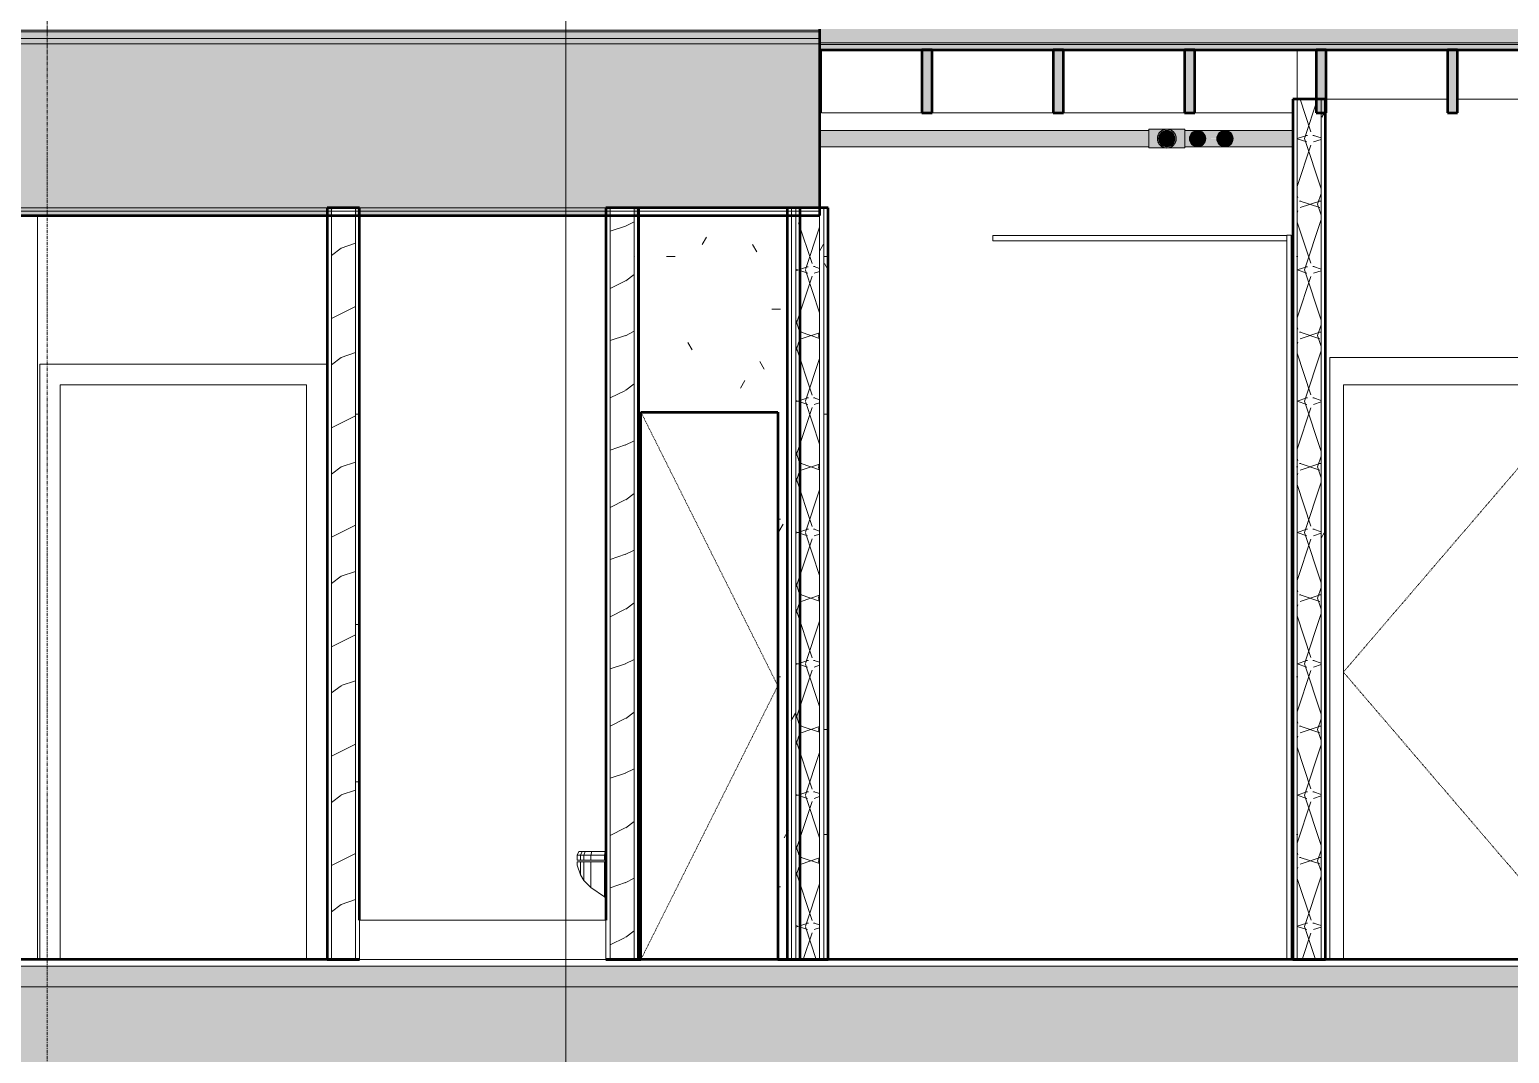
# Model space of a CAD drawing. Header units: inches. Extents: x 9610 to 16692, y -360 to 647.
# Drawn here: x 11532.6 to 11748.9, y -13.7 to 135.9 of the extents above; entities that cross this region are included whole.
import ezdxf

# ---------------------------------------------------------------- set-up
doc = ezdxf.new("R2010")
doc.units = ezdxf.units.IN
doc.header["$MEASUREMENT"] = 0
for name, pattern in [('Aligning Line 1_8_', [0.25, 0.125, -0.125]), ('Dash 1_16_', [0.125, 0.0625, -0.0625]), ('Grid Line 1_2_', [0.875, 0.5, -0.125, 0.125, -0.125])]:
    doc.linetypes.add(name, pattern=pattern)
for name, color, linetype, lineweight in [('0-1', 7, 'Continuous', 5), ('0-2', 250, 'Continuous', 9), ('0-4', 55, 'Continuous', 9), ('A-CLNG-1', 135, 'Continuous', 13), ('A-DOOR-1', 250, 'Continuous', 9), ('A-DOOR-2', 250, 'Dash 1_16_', 9), ('A-DOOR-FRAM-1', 250, 'Continuous', 9), ('A-FLOR-10', 192, 'Continuous', 50), ('A-FLOR-3', 8, 'Continuous', 5), ('A-FLOR-4', 31, 'Continuous', 5), ('A-FLOR-5', 251, 'Continuous', 5), ('A-FLOR-9', 21, 'Continuous', 13), ('A-FLOR-LEVL-1', 51, 'Grid Line 1_2_', 9), ('A-FLOR-MCUT', 51, 'Continuous', 13), ('A-FLOR-PATT-1', 8, 'Continuous', 9), ('A-WALL-1', 10, 'Continuous', 50), ('A-WALL-2', 7, 'Continuous', 13), ('A-WALL-3', 135, 'Continuous', 13), ('A-WALL-PATT-1', 250, 'Continuous', 9), ('A-WALL-PATT-2', 55, 'Continuous', 9), ('A-WALL-PATT-3', 53, 'Continuous', 9), ('G-ANNO-SYMB', 111, 'Aligning Line 1_8_', 9), ('G-ANNO-SYMB-1', 111, 'Continuous', 9), ('I-WALL-1', 135, 'Continuous', 13), ('I-WALL-2', 10, 'Continuous', 50), ('P-PIPE-1', 55, 'Continuous', 9), ('P-PIPE-2', 8, 'Continuous', 5), ('P-PIPE-3', 94, 'Continuous', 9), ('P-SANR-FIXT-1', 55, 'Continuous', 9), ('S-BEAM-1', 55, 'Continuous', 9), ('S-BEAM-2', 41, 'Continuous', 9), ('S-BEAM-3', 10, 'Continuous', 50), ('S-GRID-1', 1, 'Grid Line 1_2_', 9)]:
    doc.layers.add(name, color=color, linetype=linetype, lineweight=lineweight)
pattern_1 = [(0, (10995.947, 72), (30.72, 7.68), [1.267, -21.773, 1.267, -21.773, -122.88]), (0, (10995.947, 72), (30.72, 7.68), [-46.08, 1.267, -44.813, 1.267, -21.773, -53.76]), (0, (10995.947, 72), (30.72, 7.68), [-115.2, 1.267, -14.093, 1.267, -37.133]), (120, (11007.467, 75.84), (-22.011075, 22.7643), [1.267, -21.773, 1.267, -21.773, -122.88]), (120, (11007.467, 75.84), (-22.011075, 22.7643), [-46.08, 1.267, -44.813, 1.267, -21.773, -53.76]), (120, (11007.467, 75.84), (-22.011075, 22.7643), [-115.2, 1.267, -14.093, 1.267, -37.133]), (240, (11011.307, 91.2), (-8.708925, -30.4443), [1.267, -21.773, 1.267, -21.773, -122.88]), (240, (11011.307, 91.2), (-8.708925, -30.4443), [-46.08, 1.267, -44.813, 1.267, -21.773, -53.76]), (240, (11011.307, 91.2), (-8.708925, -30.4443), [-115.2, 1.267, -14.093, 1.267, -37.133])]
pattern_2 = [(216.87, (11002.345, 87.994), (47.980943, 31.987086), [7.997, -71.971]), (206.565, (11011.941, 83.196), (-15.99371, -15.99413), [17.881, -17.881]), (198.435, (11011.941, 75.199), (-31.98674, -15.99388), [10.115, -40.461])]
pattern_3 = [(161.57, (10996.427, 72.48), (-3.8399538, -1.54e-05), [0, -27.322, 3.034, 0]), (18.43, (10995.467, 72.48), (-3.8399538, 1.54e-05), [0, -27.322, 3.034, 0]), (108.43, (10996.427, 72.48), (1.919622, -9.6005246), [9.106, -21.25]), (71.57, (10995.467, 72.48), (1.919622, 9.6005246), [9.106, -21.25])]
pattern_4 = [(0, (10995.947, 72), (15.36, 3.84), [1.267, -10.253, 1.267, -10.253, -61.44]), (0, (10995.947, 72), (15.36, 3.84), [-23.04, 1.267, -21.773, 1.267, -10.253, -26.88]), (0, (10995.947, 72), (15.36, 3.84), [-57.6, 1.267, -6.413, 1.267, -17.933]), (120, (11001.707, 73.92), (-11.005538, 11.38215), [1.267, -10.253, 1.267, -10.253, -61.44]), (120, (11001.707, 73.92), (-11.005538, 11.38215), [-23.04, 1.267, -21.773, 1.267, -10.253, -26.88]), (120, (11001.707, 73.92), (-11.005538, 11.38215), [-57.6, 1.267, -6.413, 1.267, -17.933]), (240, (11003.627, 81.6), (-4.354462, -15.22215), [1.267, -10.253, 1.267, -10.253, -61.44]), (240, (11003.627, 81.6), (-4.354462, -15.22215), [-23.04, 1.267, -21.773, 1.267, -10.253, -26.88]), (240, (11003.627, 81.6), (-4.354462, -15.22215), [-57.6, 1.267, -6.413, 1.267, -17.933])]

# ---------------------------------------------------------------- blocks, each defined once
blk = doc.blocks.new('Interior_barn_door_18732 - Interior_barn_door_18732-1655839-BUILDING SECTION - EAST_WEST - LOOKING NORTH')
at = {"layer": 'A-DOOR-FRAM-1'}
for p, q in [((11576.11, 87), (11534.11, 87)), ((11534.11, 87), (11534.11, 0)), ((11537.11, 0), (11537.11, 84)), ((11537.11, 84), (11573.11, 84)), ((11573.11, 84), (11573.11, 0))]:
    blk.add_line(p, q, dxfattribs=at)
blk = doc.blocks.new('Toilet-Domestic-3D - Toilet-Domestic-3D-1352612-BUILDING SECTION - EAST_WEST - LOOKING NORTH')
at = {"layer": 'P-SANR-FIXT-1'}
for p, q in [((11611.86, 283.24), (11612.11, 283.75)), ((11612.11, 283.75), (11612.59, 283.75)), ((11612.36, 283.24), (11612.59, 283.75)), ((11612.59, 283.75), (11613.06, 283.75)), ((11612.86, 283.25), (11613.06, 283.75)), ((11613.06, 283.75), (11614.02, 283.75)), ((11613.86, 283.25), (11614.02, 283.75)), ((11614.02, 283.75), (11615.98, 283.75)), ((11615.86, 283.25), (11615.98, 283.75)), ((11615.98, 283.75), (11616.07, 283.75)), ((11611.86, 283.25), (11612.36, 283.25)), ((11611.86, 282.5), (11611.86, 283.25)), ((11612.36, 283.24), (11611.86, 283.24)), ((11612.36, 282.5), (11611.86, 282.5)), ((11611.86, 282.25), (11612.36, 282.25)), ((11611.86, 282.25), (11611.86, 281.75)), ((11611.86, 281.75), (11612.36, 280.38)), ((11612.36, 283.25), (11612.86, 283.25)), ((11612.86, 283.24), (11612.36, 283.24)), ((11612.36, 282.5), (11612.36, 283.24)), ((11612.86, 282.5), (11612.36, 282.5)), ((11612.36, 282.25), (11612.86, 282.25)), ((11612.36, 282.25), (11612.36, 280.42)), ((11612.86, 283.25), (11613.86, 283.25)), ((11613.86, 283.24), (11612.86, 283.24)), ((11612.86, 282.5), (11612.86, 283.24)), ((11613.86, 282.5), (11612.86, 282.5)), ((11612.86, 282.25), (11613.86, 282.25)), ((11612.86, 282.25), (11612.86, 279.51)), ((11613.86, 283.25), (11615.86, 283.25)), ((11615.86, 283.24), (11613.86, 283.24)), ((11613.86, 282.5), (11613.86, 283.24)), ((11615.86, 282.5), (11613.86, 282.5)), ((11613.86, 282.25), (11615.86, 282.25)), ((11613.86, 282.25), (11613.86, 278.57)), ((11615.86, 283.25), (11616.07, 283.25)), ((11615.86, 282.5), (11615.86, 283.25)), ((11616.07, 283.24), (11615.86, 283.24)), ((11616.07, 282.5), (11615.86, 282.5)), ((11615.86, 282.25), (11616.07, 282.25)), ((11615.86, 282.25), (11615.86, 277.17)), ((11612.36, 280.38), (11612.86, 279.51)), ((11612.86, 279.51), (11613.86, 278.51)), ((11613.86, 278.51), (11615.86, 277.12)), ((11615.86, 277.12), (11616.07, 277.02))]:
    blk.add_line(p, q, dxfattribs=at)
blk = doc.blocks.new('Shower Base-3D - 36_ x 36_-1585791-BUILDING SECTION - EAST_WEST - LOOKING NORTH')
at = {"layer": 'P-SANR-FIXT-1'}
for p, q in [((11580.07, 273.75), (11616.07, 273.75)), ((11580.07, 268), (11580.07, 273.75)), ((11616.07, 273.75), (11616.07, 268)), ((11616.07, 268), (11580.07, 268))]:
    blk.add_line(p, q, dxfattribs=at)
blk = doc.blocks.new('Single-Flush - CLOSET-1720159-BUILDING SECTION - EAST_WEST - LOOKING NORTH')
at = {"layer": 'A-DOOR-2'}
for p in [(11621.2, 348), (11621.2, 268)]:
    blk.add_line(p, (11641.2, 308), dxfattribs=at)
blk = doc.blocks.new('CTR - 1st Phase - Unit Layouts_rvt-1-BUILDING SECTION - EAST_WEST - LOOKING NORTH')
at = {"layer": 'A-WALL-PATT-1'}
h = blk.add_hatch(dxfattribs=at)
h.set_pattern_fill('FP_1', color=256, style=0, pattern_type=2)
h.set_pattern_definition(pattern_1)
h.paths.add_polyline_path([(11576.11, 0), (11576.74, 0), (11576.74, 108.75), (11576.11, 108.75), (11576.11, 22.69)], flags=0)
h = blk.add_hatch(dxfattribs=at)
h.set_pattern_fill('FP_1', color=256, style=0, pattern_type=2)
h.set_pattern_definition(pattern_1)
h.paths.add_polyline_path([(11580.85, 0), (11580.86, 108.75), (11580.24, 108.75), (11580.24, 0)], flags=0)
h = blk.add_hatch(dxfattribs=at)
h.set_pattern_fill('FP_1', color=256, style=0, pattern_type=2)
h.set_pattern_definition(pattern_1)
h.paths.add_polyline_path([(11616.85, 0), (11617.48, 0), (11617.48, 108.75), (11616.85, 108.75), (11616.85, 5.5)], flags=0)
h = blk.add_hatch(dxfattribs=at)
h.set_pattern_fill('FP_1', color=256, style=0, pattern_type=2)
h.set_pattern_definition(pattern_1)
h.paths.add_polyline_path([(11621.6, 0), (11621.6, 108.75), (11620.98, 108.75), (11620.98, 0)], flags=0)
h = blk.add_hatch(dxfattribs=at)
h.set_pattern_fill('FP_1', color=256, style=0, pattern_type=2)
h.set_pattern_definition(pattern_1)
h.paths.add_polyline_path([(11641.98, 0), (11644.59, 0), (11644.59, 103.92), (11645.24, 109.87), (11621.6, 109.87), (11621.6, 108.75), (11621.6, 0), (11621.98, 0), (11621.98, 80), (11641.98, 79.99), (11641.98, 3.8)], flags=0)
at = {"layer": 'A-WALL-PATT-2'}
h = blk.add_hatch(dxfattribs=at)
h.set_pattern_fill('FP_4', color=256, style=0, pattern_type=2)
h.set_pattern_definition(pattern_2)
h.paths.add_polyline_path([(11579.12, 0), (11580.24, 0), (11580.24, 109.87), (11576.74, 109.87), (11576.74, 0)], flags=0)
h = blk.add_hatch(dxfattribs=at)
h.set_pattern_fill('FP_4', color=256, style=0, pattern_type=2)
h.set_pattern_definition(pattern_2)
h.paths.add_polyline_path([(11620.98, 0), (11620.98, 109.87), (11617.48, 109.87), (11617.48, 0)], flags=0)
at = {"layer": 'A-WALL-1'}
for p, q in [((11576.11, 109.87), (11576.11, 0)), ((11580.86, 109.87), (11576.11, 109.87)), ((11580.86, 5.75), (11580.86, 109.87)), ((11621.6, 109.87), (11616.85, 109.87)), ((11616.85, 109.87), (11616.85, 5.75)), ((11621.6, 0), (11621.6, 109.87)), ((11645.24, 109.87), (11621.6, 109.87)), ((11621.6, 109.87), (11621.6, 0)), ((11645.24, 0), (11645.24, 109.87)), ((11621.98, 0), (11621.98, 80)), ((11621.98, 80), (11641.98, 80)), ((11641.98, 80), (11641.98, 0)), ((11576.11, 0), (11580.85, 0)), ((11616.85, 0), (11621.6, 0)), ((11621.6, 0), (11621.98, 0)), ((11641.98, 0), (11645.24, 0))]:
    blk.add_line(p, q, dxfattribs=at)
at = {"layer": 'A-WALL-2'}
for p, q in [((11576.74, 0), (11576.74, 109.87)), ((11580.24, 0), (11580.24, 109.87)), ((11617.48, 109.87), (11617.48, 0)), ((11620.98, 109.87), (11620.98, 0))]:
    blk.add_line(p, q, dxfattribs=at)
at = {"layer": 'A-WALL-3'}
blk.add_line((11533.77, 0), (11533.77, 108.75), dxfattribs=at)
at = {"layer": '0-2'}
for name, p in [('Interior_barn_door_18732 - Interior_barn_door_18732-1655839-BUILDING SECTION - EAST_WEST - LOOKING NORTH', (0, 0)), ('Single-Flush - CLOSET-1720159-BUILDING SECTION - EAST_WEST - LOOKING NORTH', (0.78, -268)), ('Toilet-Domestic-3D - Toilet-Domestic-3D-1352612-BUILDING SECTION - EAST_WEST - LOOKING NORTH', (0.78, -268)), ('Shower Base-3D - 36_ x 36_-1585791-BUILDING SECTION - EAST_WEST - LOOKING NORTH', (0.78, -268))]:
    blk.add_blockref(name, p, dxfattribs=at)
blk = doc.blocks.new('HOLLOW METAL - STAIR DOOR-2010450-BUILDING SECTION - EAST_WEST - LOOKING NORTH')
at = {"layer": 'A-DOOR-1'}
for p, q in [((11760.64, 84), (11724.64, 84)), ((11724.64, 84), (11724.64, 0)), ((11760.64, 0), (11760.64, 84)), ((11757.1, 40.39), (11752.96, 40.39)), ((11752.96, 40), (11752.96, 40.39)), ((11752.96, 39.61), (11752.96, 40)), ((11752.96, 39.61), (11757.1, 39.61))]:
    blk.add_line(p, q, dxfattribs=at)
at = {"layer": 'A-DOOR-1', "flags": 128}
for points in [[(11757.69, 40.39), (11757.69, 40.39), (11757.68, 40.39), (11757.68, 40.39), (11757.68, 40.39), (11757.67, 40.39), (11757.67, 40.39), (11757.66, 40.39), (11757.66, 40.39), (11757.65, 40.39), (11757.64, 40.39), (11757.63, 40.39), (11757.62, 40.39), (11757.61, 40.39), (11757.6, 40.39), (11757.58, 40.39), (11757.57, 40.39), (11757.55, 40.39), (11757.54, 40.39), (11757.52, 40.39), (11757.51, 40.39), (11757.49, 40.39), (11757.47, 40.39), (11757.45, 40.39), (11757.43, 40.39), (11757.41, 40.39), (11757.39, 40.39), (11757.37, 40.39), (11757.35, 40.39), (11757.33, 40.39), (11757.31, 40.39), (11757.29, 40.39), (11757.27, 40.39), (11757.24, 40.39), (11757.22, 40.39), (11757.2, 40.39), (11757.17, 40.39), (11757.15, 40.39), (11757.13, 40.39), (11757.1, 40.39), (11757.1, 40.39)], [(11757.1, 39.61), (11757.12, 39.61), (11757.14, 39.61), (11757.17, 39.61), (11757.19, 39.61), (11757.21, 39.61), (11757.24, 39.61), (11757.26, 39.61), (11757.28, 39.61), (11757.3, 39.61), (11757.33, 39.61), (11757.35, 39.61), (11757.37, 39.61), (11757.39, 39.61), (11757.41, 39.61), (11757.43, 39.61), (11757.45, 39.61), (11757.47, 39.61), (11757.49, 39.61), (11757.5, 39.61), (11757.52, 39.61), (11757.54, 39.61), (11757.55, 39.61), (11757.57, 39.61), (11757.58, 39.61), (11757.59, 39.61), (11757.61, 39.61), (11757.62, 39.61), (11757.63, 39.61), (11757.64, 39.61), (11757.65, 39.61), (11757.65, 39.61), (11757.66, 39.61), (11757.67, 39.61), (11757.67, 39.61), (11757.68, 39.61), (11757.68, 39.61), (11757.68, 39.61), (11757.69, 39.61), (11757.69, 39.61)]]:
    blk.add_lwpolyline(points, dxfattribs=at)
at = {"layer": 'A-DOOR-1'}
for centre, radius, start, end in [((11757.78, 40), 1.18, 360, 160.3657), ((11757.78, 40), 1.18, 199.5633, 360), ((11757.69, 40), 0.394, 75, 90), ((11757.69, 40), 0.394, 270, 285), ((11757.69, 40), 0.394, 0, 30), ((11757.69, 40), 0.394, 330, 0)]:
    blk.add_arc(centre, radius, start, end, dxfattribs=at)
at = {"layer": 'A-DOOR-2'}
for p, q in [((11760.64, 84), (11724.64, 42)), ((11724.64, 42), (11760.64, 0))]:
    blk.add_line(p, q, dxfattribs=at)
at = {"layer": 'A-DOOR-FRAM-1'}
for p, q in [((11722.64, 88), (11722.64, 0)), ((11762.64, 88), (11722.64, 88)), ((11762.64, 0), (11762.64, 88)), ((11724.64, 84), (11724.64, 0)), ((11724.64, 84), (11760.64, 84)), ((11760.64, 84), (11760.64, 0))]:
    blk.add_line(p, q, dxfattribs=at)
blk = doc.blocks.new('Dimension Lumber - 2x10-V18-BUILDING SECTION - EAST_WEST - LOOKING NORTH')
at = {"layer": 'S-BEAM-1'}
for p, q in [((11648.36, 123.75), (11648.36, 133)), ((11717.89, 133), (11717.89, 125.75)), ((11663.04, 123.75), (11648.36, 123.75)), ((11682.24, 123.75), (11664.54, 123.75)), ((11701.44, 123.75), (11683.74, 123.75)), ((11717.26, 123.75), (11702.94, 123.75))]:
    blk.add_line(p, q, dxfattribs=at)
blk = doc.blocks.new('Dimension Lumber - 2x10-2069430-BUILDING SECTION - EAST_WEST - LOOKING NORTH')
at = {"layer": 'S-BEAM-2'}
blk.add_hatch(color=256, dxfattribs=at).paths.add_polyline_path([(10261.44, 255.75), (10262.94, 255.75), (10262.94, 265), (10261.44, 265), (10261.44, 257.75)], flags=0)
at = {"layer": 'S-BEAM-3'}
for p, q in [((10262.94, 265), (10261.44, 265)), ((10261.44, 265), (10261.44, 255.75)), ((10262.94, 255.75), (10262.94, 265)), ((10261.44, 255.75), (10262.94, 255.75))]:
    blk.add_line(p, q, dxfattribs=at)
blk = doc.blocks.new('Dimension Lumber - 2x10-2069432-BUILDING SECTION - EAST_WEST - LOOKING NORTH')
at = {"layer": 'S-BEAM-2'}
blk.add_hatch(color=256, dxfattribs=at).paths.add_polyline_path([(10395.84, 255.75), (10397.34, 255.75), (10397.34, 265), (10395.84, 265), (10395.84, 257.63)], flags=0)
at = {"layer": 'S-BEAM-3'}
for p, q in [((10397.34, 265), (10395.84, 265)), ((10395.84, 265), (10395.84, 255.75)), ((10397.34, 255.75), (10397.34, 265)), ((10395.84, 255.75), (10397.34, 255.75))]:
    blk.add_line(p, q, dxfattribs=at)
blk = doc.blocks.new('Dimension Lumber - 2x10-2069433-BUILDING SECTION - EAST_WEST - LOOKING NORTH')
at = {"layer": 'S-BEAM-2'}
blk.add_hatch(color=256, dxfattribs=at).paths.add_polyline_path([(10416.54, 255.75), (10416.54, 265), (10415.04, 265), (10415.04, 255.75)], flags=0)
at = {"layer": 'S-BEAM-3'}
for p, q in [((10416.54, 265), (10415.04, 265)), ((10415.04, 265), (10415.04, 255.75)), ((10416.54, 255.75), (10416.54, 265)), ((10415.04, 255.75), (10416.54, 255.75))]:
    blk.add_line(p, q, dxfattribs=at)
blk = doc.blocks.new('Dimension Lumber - 2x10-2069434-BUILDING SECTION - EAST_WEST - LOOKING NORTH')
at = {"layer": 'S-BEAM-2'}
blk.add_hatch(color=256, dxfattribs=at).paths.add_polyline_path([(10435.74, 255.75), (10435.74, 265), (10434.24, 265), (10434.24, 255.75)], flags=0)
at = {"layer": 'S-BEAM-3'}
for p, q in [((10435.74, 265), (10434.24, 265)), ((10434.24, 265), (10434.24, 255.75)), ((10435.74, 255.75), (10435.74, 265)), ((10434.24, 255.75), (10435.74, 255.75))]:
    blk.add_line(p, q, dxfattribs=at)
blk = doc.blocks.new('Tee - PVC - Sch 40 - Standard-2080492-BUILDING SECTION - EAST_WEST - LOOKING NORTH')
at = {"layer": 'P-PIPE-1'}
h = blk.add_hatch(color=256, dxfattribs=at)
h.paths.add_polyline_path([(11701.45, 120), (11701.44, 121.38), (11699.14, 121.33), (11699.29, 121.3), (11699.67, 121.08), (11699.84, 120.93), (11700.02, 120.69), (11700.17, 120.31), (11700.2, 120), (11700.36, 120)], flags=0)
h.paths.add_polyline_path([(11696.2, 120), (11697.45, 120), (11697.55, 120.47), (11697.68, 120.74), (11697.89, 121), (11698.13, 121.18), (11698.15, 121.2), (11698.6, 121.36), (11698.37, 121.38), (11696.2, 121.36), (11696.2, 120.09)], flags=0)
h = blk.add_hatch(color=256, dxfattribs=at)
h.paths.add_polyline_path([(11698.83, 118.63), (11699.29, 118.71), (11699.57, 118.85), (11699.9, 119.16), (11700.06, 119.41), (11700.16, 119.7), (11700.19, 120.11), (11700.11, 120.46), (11699.98, 120.74), (11699.67, 121.07), (11699.42, 121.23), (11699.19, 121.33), (11698.83, 121.38), (11698.37, 121.29), (11698.08, 121.15), (11697.75, 120.84), (11697.6, 120.59), (11697.49, 120.31), (11697.45, 120), (11697.55, 119.53), (11697.68, 119.26), (11697.99, 118.93), (11698.24, 118.77), (11698.47, 118.67)], flags=0)
h.paths.add_polyline_path([(11698.83, 118.81), (11698.52, 118.85), (11698.22, 118.98), (11697.98, 119.17), (11697.79, 119.43), (11697.68, 119.72), (11697.66, 120.11), (11697.69, 120.33), (11697.8, 120.59), (11697.99, 120.84), (11698.24, 121.03), (11698.52, 121.15), (11698.92, 121.18), (11699.14, 121.15), (11699.42, 121.03), (11699.67, 120.84), (11699.86, 120.59), (11699.98, 120.29), (11700.01, 119.95), (11699.94, 119.62), (11699.79, 119.31), (11699.67, 119.16), (11699.42, 118.97), (11699.12, 118.85)], flags=0)
h = blk.add_hatch(color=256, dxfattribs=at)
h.paths.add_polyline_path([(11698.83, 118.63), (11701.45, 118.64), (11701.45, 120), (11700.2, 119.99), (11700.11, 119.52), (11699.98, 119.26), (11699.77, 119), (11699.53, 118.82), (11699.51, 118.8), (11699.06, 118.64), (11698.92, 118.63)], flags=0)
h.paths.add_polyline_path([(11698.6, 118.63), (11698.51, 118.67), (11698.37, 118.7), (11697.99, 118.92), (11697.82, 119.07), (11697.64, 119.31), (11697.49, 119.69), (11697.45, 120), (11696.2, 120), (11696.2, 118.63), (11698.59, 118.63)], flags=0)
for p, q in [((11701.45, 121.38), (11696.2, 121.38)), ((11696.2, 120), (11696.2, 121.38)), ((11701.45, 121.38), (11701.45, 120)), ((11696.2, 118.63), (11696.2, 120)), ((11701.45, 120), (11701.45, 118.63)), ((11696.2, 118.63), (11701.45, 118.63))]:
    blk.add_line(p, q, dxfattribs=at)
for start, end in [(0, 180), (180, 0)]:
    blk.add_arc((11698.83, 120), 1.38, start, end, dxfattribs=at)
for points, knots in [([(11697.89, 121), (11697.89, 121.01), (11697.91, 121.02), (11697.94, 121.05), (11697.99, 121.09), (11698.06, 121.14), (11698.15, 121.2), (11698.26, 121.25), (11698.36, 121.29), (11698.42, 121.31), (11698.44, 121.32)], [0.4670243, 0.4670243, 0.4670243, 0.4670243, 0.46875, 0.5, 0.53125, 0.5625, 0.625, 0.6875, 0.75, 0.7881189, 0.7881189, 0.7881189, 0.7881189]), ([(11698.51, 121.34), (11698.54, 121.34), (11698.65, 121.37), (11698.75, 121.38), (11698.83, 121.38)], [0.8286801, 0.8286801, 0.8286801, 0.8286801, 0.875, 1, 1, 1, 1]), ([(11698.83, 121.38), (11698.91, 121.38), (11699.01, 121.37), (11699.12, 121.34), (11699.15, 121.34)], [0, 0, 0, 0, 0.125, 0.1713199, 0.1713199, 0.1713199, 0.1713199]), ([(11699.22, 121.32), (11699.24, 121.31), (11699.3, 121.29), (11699.4, 121.25), (11699.51, 121.2), (11699.6, 121.14), (11699.67, 121.09), (11699.72, 121.05), (11699.75, 121.02), (11699.77, 121.01), (11699.77, 121)], [0.2118811, 0.2118811, 0.2118811, 0.2118811, 0.25, 0.3125, 0.375, 0.4375, 0.46875, 0.5, 0.53125, 0.5329757, 0.5329757, 0.5329757, 0.5329757]), ([(11697.68, 120.75), (11697.69, 120.77), (11697.71, 120.8), (11697.75, 120.86), (11697.79, 120.9), (11697.81, 120.93), (11697.82, 120.93)], [0.3170585, 0.3170585, 0.3170585, 0.3170585, 0.34375, 0.375, 0.40625, 0.4209284, 0.4209284, 0.4209284, 0.4209284]), ([(11697.82, 119.07), (11697.81, 119.07), (11697.79, 119.1), (11697.75, 119.14), (11697.71, 119.2), (11697.69, 119.23), (11697.68, 119.25)], [0.5790716, 0.5790716, 0.5790716, 0.5790716, 0.59375, 0.625, 0.65625, 0.6829415, 0.6829415, 0.6829415, 0.6829415]), ([(11698.44, 118.68), (11698.42, 118.69), (11698.36, 118.71), (11698.26, 118.75), (11698.15, 118.8), (11698.06, 118.86), (11697.99, 118.91), (11697.94, 118.95), (11697.91, 118.98), (11697.89, 118.99), (11697.89, 119)], [0.2118811, 0.2118811, 0.2118811, 0.2118811, 0.25, 0.3125, 0.375, 0.4375, 0.46875, 0.5, 0.53125, 0.5329757, 0.5329757, 0.5329757, 0.5329757]), ([(11699.77, 119), (11699.77, 118.99), (11699.75, 118.98), (11699.72, 118.95), (11699.67, 118.91), (11699.6, 118.86), (11699.51, 118.8), (11699.4, 118.75), (11699.3, 118.71), (11699.24, 118.69), (11699.22, 118.68)], [0.4670243, 0.4670243, 0.4670243, 0.4670243, 0.46875, 0.5, 0.53125, 0.5625, 0.625, 0.6875, 0.75, 0.7881189, 0.7881189, 0.7881189, 0.7881189]), ([(11699.84, 120.93), (11699.85, 120.93), (11699.87, 120.9), (11699.9, 120.86), (11699.94, 120.8), (11699.97, 120.77), (11699.98, 120.75)], [0.5790716, 0.5790716, 0.5790716, 0.5790716, 0.59375, 0.625, 0.65625, 0.6829415, 0.6829415, 0.6829415, 0.6829415]), ([(11699.98, 119.25), (11699.97, 119.23), (11699.94, 119.2), (11699.9, 119.14), (11699.87, 119.1), (11699.85, 119.07), (11699.84, 119.07)], [0.3170585, 0.3170585, 0.3170585, 0.3170585, 0.34375, 0.375, 0.40625, 0.4209284, 0.4209284, 0.4209284, 0.4209284]), ([(11700.13, 119.57), (11700.13, 119.55), (11700.12, 119.51), (11700.09, 119.45), (11700.07, 119.41), (11700.06, 119.39)], [0.17075319, 0.17075319, 0.17075319, 0.17075319, 0.1875, 0.21875, 0.25, 0.25, 0.25, 0.25]), ([(11698.83, 118.63), (11698.75, 118.63), (11698.65, 118.63), (11698.54, 118.66), (11698.51, 118.66)], [0, 0, 0, 0, 0.125, 0.1713199, 0.1713199, 0.1713199, 0.1713199]), ([(11699.15, 118.66), (11699.12, 118.66), (11699.01, 118.63), (11698.91, 118.63), (11698.83, 118.63)], [0.8286801, 0.8286801, 0.8286801, 0.8286801, 0.875, 1, 1, 1, 1])]:
    blk.add_open_spline(points, degree=3, knots=knots, dxfattribs=at)
for points in [[(11697.45, 120), (11697.46, 120.06), (11697.46, 120.17), (11697.48, 120.27), (11697.49, 120.32)], [(11697.49, 119.68), (11697.48, 119.73), (11697.46, 119.83), (11697.46, 119.94), (11697.45, 120)], [(11697.54, 120.47), (11697.55, 120.5), (11697.57, 120.55), (11697.59, 120.59), (11697.6, 120.61)], [(11697.6, 119.39), (11697.59, 119.41), (11697.57, 119.45), (11697.55, 119.5), (11697.54, 119.53)], [(11700.06, 120.61), (11700.07, 120.59), (11700.09, 120.55), (11700.11, 120.5), (11700.12, 120.47)], [(11700.17, 120.32), (11700.18, 120.27), (11700.2, 120.17), (11700.2, 120.06), (11700.2, 120)], [(11700.2, 120), (11700.2, 119.94), (11700.2, 119.83), (11700.18, 119.73), (11700.17, 119.68)]]:
    blk.add_open_spline(points, degree=3, dxfattribs=at)
blk = doc.blocks.new('CTR - 1st Phase - Common Walls_rvt-1-BUILDING SECTION - EAST_WEST - LOOKING NORTH')
at = {"layer": 'A-WALL-PATT-1'}
h = blk.add_hatch(dxfattribs=at)
h.set_pattern_fill('FP_1', color=256, style=0, pattern_type=2)
h.set_pattern_definition(pattern_1)
h.paths.add_polyline_path([(11717.26, 0), (11717.89, 0), (11717.89, 125.75), (11717.26, 125.75), (11717.26, 22.69)], flags=0)
h = blk.add_hatch(dxfattribs=at)
h.set_pattern_fill('FP_1', color=256, style=0, pattern_type=2)
h.set_pattern_definition(pattern_1)
h.paths.add_polyline_path([(11721.39, 0), (11722.01, 0), (11722.01, 125.75), (11721.39, 125.75), (11721.39, 22.69)], flags=0)
h = blk.add_hatch(dxfattribs=at)
h.set_pattern_fill('FP_1', color=256, style=0, pattern_type=2)
h.set_pattern_definition(pattern_1)
h.paths.add_polyline_path([(11648.71, 0), (11648.71, 109.87), (11648.09, 109.87), (11648.09, 0)], flags=0)
h = blk.add_hatch(dxfattribs=at)
h.set_pattern_fill('FP_1', color=256, style=0, pattern_type=2)
h.set_pattern_definition(pattern_1)
h.paths.add_polyline_path([(11649.34, 0), (11649.34, 109.87), (11648.71, 109.87), (11648.71, 0)], flags=0)
at = {"layer": 'A-WALL-PATT-3'}
h = blk.add_hatch(dxfattribs=at)
h.set_pattern_fill('FP_5', color=256, style=0, pattern_type=2)
h.set_pattern_definition(pattern_3)
h.paths.add_polyline_path([(11721.39, 0), (11721.39, 125.75), (11717.89, 125.75), (11717.89, 0)], flags=0)
h = blk.add_hatch(dxfattribs=at)
h.set_pattern_fill('FP_5', color=256, style=0, pattern_type=2)
h.set_pattern_definition(pattern_3)
h.paths.add_polyline_path([(11644.59, 0), (11648.09, 0), (11648.09, 109.87), (11645.24, 109.87), (11644.59, 103.92), (11644.59, 0.76)], flags=0)
at = {"layer": 'P-PIPE-1'}
for points in [[(11698.83, 118.81), (11699.14, 118.85), (11699.43, 118.98), (11699.67, 119.17), (11699.89, 119.49), (11699.98, 119.7), (11700, 120.11), (11699.97, 120.33), (11699.86, 120.59), (11699.67, 120.84), (11699.41, 121.03), (11699.14, 121.15), (11698.83, 121.19), (11698.52, 121.15), (11698.24, 121.03), (11697.99, 120.84), (11697.77, 120.51), (11697.67, 120.18), (11697.65, 119.97), (11697.7, 119.64), (11697.85, 119.34), (11697.99, 119.16), (11698.24, 118.97), (11698.52, 118.85), (11698.74, 118.82)], [(11703.33, 118.81), (11703.64, 118.85), (11703.92, 118.97), (11704.17, 119.16), (11704.36, 119.41), (11704.48, 119.69), (11704.5, 120.11), (11704.48, 120.31), (11704.34, 120.62), (11704.17, 120.84), (11703.92, 121.03), (11703.64, 121.15), (11703.33, 121.19), (11702.9, 121.1), (11702.73, 121.02), (11702.49, 120.83), (11702.25, 120.48), (11702.18, 120.31), (11702.14, 120), (11702.18, 119.69), (11702.3, 119.4), (11702.5, 119.16), (11702.74, 118.97), (11703.03, 118.85)], [(11707.33, 118.81), (11707.64, 118.85), (11707.92, 118.97), (11708.17, 119.16), (11708.36, 119.41), (11708.48, 119.69), (11708.51, 120.05), (11708.48, 120.31), (11708.29, 120.69), (11708.14, 120.86), (11707.92, 121.03), (11707.64, 121.15), (11707.33, 121.19), (11706.99, 121.13), (11706.71, 121.01), (11706.42, 120.75), (11706.29, 120.56), (11706.18, 120.31), (11706.15, 119.97), (11706.19, 119.66), (11706.32, 119.38), (11706.52, 119.14), (11706.77, 118.96), (11707.06, 118.85)]]:
    blk.add_hatch(color=256, dxfattribs=at).paths.add_polyline_path(points, flags=0)
at = {"layer": 'P-PIPE-2'}
for points in [[(11686.76, 120), (11696.2, 120), (11696.2, 121.19), (11648.09, 121.15), (11648.09, 120), (11665.23, 120)], [(11694.8, 118.81), (11696.2, 118.85), (11696.2, 120), (11648.09, 120), (11648.09, 118.81), (11686.76, 118.81)]]:
    blk.add_hatch(color=256, dxfattribs=at).paths.add_polyline_path(points, flags=0)
h = blk.add_hatch(color=256, dxfattribs=at)
h.paths.add_polyline_path([(11707.33, 121.19), (11707.68, 121.13), (11707.96, 121), (11708.2, 120.8), (11708.38, 120.55), (11708.48, 120.31), (11708.52, 120), (11717.26, 120), (11717.26, 121.19), (11707.54, 121.19)], flags=0)
h.paths.add_polyline_path([(11703.33, 121.19), (11703.65, 121.14), (11703.94, 121.02), (11704.18, 120.82), (11704.37, 120.58), (11704.48, 120.31), (11704.52, 120), (11706.15, 120.03), (11706.18, 120.31), (11706.3, 120.59), (11706.49, 120.84), (11706.74, 121.03), (11707.02, 121.15), (11707.01, 121.19), (11703.54, 121.19)], flags=0)
h.paths.add_polyline_path([(11701.45, 120), (11702.14, 120), (11702.18, 120.31), (11702.3, 120.59), (11702.49, 120.84), (11702.74, 121.03), (11703.02, 121.15), (11703.01, 121.19), (11701.45, 121.15), (11701.45, 120.11)], flags=0)
h = blk.add_hatch(color=256, dxfattribs=at)
h.paths.add_polyline_path([(11707.33, 118.81), (11717.26, 118.85), (11717.26, 120), (11708.52, 120), (11708.46, 119.65), (11708.29, 119.31), (11708.13, 119.13), (11707.88, 118.95), (11707.59, 118.85)], flags=0)
h.paths.add_polyline_path([(11707.33, 118.81), (11707.02, 118.85), (11706.74, 118.97), (11706.49, 119.16), (11706.3, 119.41), (11706.18, 119.69), (11706.14, 120), (11704.51, 119.98), (11704.47, 119.67), (11704.35, 119.39), (11704.15, 119.15), (11703.91, 118.97), (11703.62, 118.85), (11703.64, 118.81), (11707.12, 118.81)], flags=0)
h.paths.add_polyline_path([(11702.49, 118.81), (11703.02, 118.85), (11702.74, 118.97), (11702.49, 119.16), (11702.3, 119.41), (11702.17, 119.82), (11702.14, 120), (11701.45, 120), (11701.45, 118.81)], flags=0)
at = {"layer": 'A-CLNG-1'}
for p, q in [((11673.39, 105.82), (11716.36, 105.82)), ((11673.39, 105.07), (11673.39, 105.82)), ((11716.36, 105.07), (11673.39, 105.07)), ((11716.36, 105.07), (11716.36, 105.82)), ((11717.01, 105.82), (11717.26, 105.82)), ((11717.26, 105.07), (11717.01, 105.07))]:
    blk.add_line(p, q, dxfattribs=at)
at = {"layer": 'A-WALL-2'}
for p, q in [((11717.89, 125.75), (11717.89, 0)), ((11721.39, 125.75), (11721.39, 0)), ((11643.96, 109.87), (11643.96, 0)), ((11644.59, 109.87), (11644.59, 0)), ((11648.09, 109.87), (11648.09, 0)), ((11648.71, 109.87), (11648.71, 0))]:
    blk.add_line(p, q, dxfattribs=at)
at = {"layer": 'A-WALL-3'}
blk.add_line((11648.36, 125.75), (11648.09, 125.75), dxfattribs=at)
at = {"layer": 'I-WALL-1'}
for p, q in [((11739.84, 125.75), (11722.14, 125.75)), ((11759.04, 125.75), (11741.34, 125.75)), ((11716.39, 0), (11716.39, 105.87)), ((11717.01, 105.87), (11716.39, 105.87)), ((11717.01, 105.87), (11717.01, 0)), ((11722.64, 0), (11722.64, 88)), ((11722.64, 88), (11762.64, 88))]:
    blk.add_line(p, q, dxfattribs=at)
at = {"layer": 'I-WALL-2'}
for p, q in [((11722.01, 125.75), (11717.26, 125.75)), ((11717.26, 125.75), (11717.26, 0)), ((11722.01, 0), (11722.01, 125.75)), ((11649.34, 109.87), (11643.34, 109.87)), ((11643.34, 109.87), (11643.34, 0)), ((11649.34, 0), (11649.34, 109.87)), ((11643.34, 0), (11649.34, 0)), ((11717.26, 0), (11722.01, 0))]:
    blk.add_line(p, q, dxfattribs=at)
at = {"layer": 'P-PIPE-1'}
for p, q in [((11696.2, 121.19), (11648.09, 121.19)), ((11717.26, 121.19), (11701.45, 121.19)), ((11648.09, 118.81), (11696.2, 118.81)), ((11701.45, 118.81), (11717.26, 118.81))]:
    blk.add_line(p, q, dxfattribs=at)
at = {"layer": 'P-PIPE-3'}
for centre, start, end in [((11698.83, 120), 0, 180), ((11703.33, 120), 0, 180), ((11707.33, 120), 0, 180), ((11698.83, 120), 180, 0), ((11703.33, 120), 180, 0), ((11707.33, 120), 180, 0)]:
    blk.add_arc(centre, 1.19, start, end, dxfattribs=at)
at = {"layer": '0-4'}
for name, p in [('Dimension Lumber - 2x10-V18-BUILDING SECTION - EAST_WEST - LOOKING NORTH', (0, 0)), ('Dimension Lumber - 2x10-2069434-BUILDING SECTION - EAST_WEST - LOOKING NORTH', (1228.81, -132)), ('Dimension Lumber - 2x10-2069433-BUILDING SECTION - EAST_WEST - LOOKING NORTH', (1267.2, -132)), ('Dimension Lumber - 2x10-2069432-BUILDING SECTION - EAST_WEST - LOOKING NORTH', (1305.6, -132)), ('Dimension Lumber - 2x10-2069430-BUILDING SECTION - EAST_WEST - LOOKING NORTH', (1459.2, -132)), ('Dimension Lumber - 2x10-2069430-BUILDING SECTION - EAST_WEST - LOOKING NORTH', (1478.4, -132)), ('Tee - PVC - Sch 40 - Standard-2080492-BUILDING SECTION - EAST_WEST - LOOKING NORTH', (0, 0)), ('HOLLOW METAL - STAIR DOOR-2010450-BUILDING SECTION - EAST_WEST - LOOKING NORTH', (0, 0))]:
    blk.add_blockref(name, p, dxfattribs=at)

msp = doc.modelspace()

# ---------------------------------------------------------------- hatches: boundary and pattern name
at = {"layer": 'A-FLOR-3'}
h = msp.add_hatch(color=256, dxfattribs=at)
h.paths.add_polyline_path([(11645.7098, 135.625), (11648.0894, 135.625), (11648.0894, 135.875), (11255.6394, 135.875), (11255.6394, 135.625), (11644.8644, 135.625)], flags=0)
h.paths.add_polyline_path([(10478.5799, 135.625), (10843.1394, 135.625), (10843.1394, 135.875), (10450.6894, 135.875), (10450.6894, 135.625), (10477.5799, 135.625)], flags=0)
h = msp.add_hatch(color=256, dxfattribs=at)
h.paths.add_polyline_path([(11648.0894, 133.75), (11853.1894, 133.75), (11853.1894, 134), (11648.0894, 134), (11648.0894, 133.875)], flags=0)
h.paths.add_polyline_path([(10413.3059, 133.75), (10450.6894, 133.75), (10450.6894, 134), (10245.5894, 134), (10245.5894, 133.75), (10412.7894, 133.75)], flags=0)
at = {"layer": 'A-FLOR-4'}
h = msp.add_hatch(color=256, dxfattribs=at)
h.paths.add_polyline_path([(11643.7037, 109.875), (11648.0894, 109.875), (11648.0894, 133.875), (11250.1394, 133.875), (11250.1394, 109.875), (11622.3894, 109.875)], flags=0)
h.paths.add_polyline_path([(10847.1793, 109.875), (10848.6394, 109.875), (10848.6394, 133.875), (10450.6894, 133.875), (10450.6894, 109.875), (10825.6516, 109.875)], flags=0)
at = {"layer": 'A-FLOR-5'}
h = msp.add_hatch(color=256, dxfattribs=at)
h.paths.add_polyline_path([(11471.4822, 109.375), (11576.7394, 109.375), (11576.7394, 109.875), (11285.9144, 109.875), (11285.9144, 109.375), (11454.3103, 109.375)], flags=0)
h.paths.add_polyline_path([(11580.7146, 109.375), (11617.4785, 109.375), (11617.4785, 109.875), (11580.2394, 109.875), (11580.2394, 109.375)], flags=0)
h.paths.add_polyline_path([(11621.6098, 109.375), (11621.6035, 109.875), (11620.9785, 109.8376), (11620.9785, 109.375), (11621.6035, 109.375)], flags=0)
h.paths.add_polyline_path([(10522.6644, 109.375), (10812.8644, 109.375), (10812.8644, 109.875), (10522.0394, 109.875), (10522.0394, 109.375)], flags=0)
h.paths.add_polyline_path([(10518.0642, 109.375), (10518.5394, 109.375), (10518.5394, 109.875), (10481.3003, 109.875), (10481.3003, 109.375), (10502.7363, 109.375)], flags=0)
h.paths.add_polyline_path([(10477.8003, 109.375), (10477.8003, 109.875), (10477.1753, 109.875), (10477.1753, 109.375)], flags=0)
at = {"layer": 'A-FLOR-9'}
h = msp.add_hatch(color=256, dxfattribs=at)
h.paths.add_polyline_path([(11757.0019, 133), (11853.1894, 133), (11853.1894, 133.75), (11648.0894, 133.75), (11648.0894, 133), (11751.3422, 133)], flags=0)
h.paths.add_polyline_path([(10450.6894, 133), (10450.6894, 133.75), (10245.5894, 133.75), (10245.5894, 133), (10450.4144, 133)], flags=0)
at = {"layer": 'A-FLOR-PATT-1'}
h = msp.add_hatch(dxfattribs=at)
h.set_pattern_fill('FP_1', color=256, style=0, pattern_type=2)
h.set_pattern_definition(pattern_1)
h.paths.add_polyline_path([(11772.8699, 134), (11853.1894, 134), (11853.1894, 136), (11648.0894, 136), (11648.0894, 134), (11757.0019, 134)], flags=0)
h.paths.add_polyline_path([(10412.7894, 134), (10450.6894, 134), (10450.6894, 136), (10245.5894, 136), (10245.5894, 134), (10395.0979, 134)], flags=0)
h = msp.add_hatch(dxfattribs=at)
h.set_pattern_fill('FP_2', color=256, style=0, pattern_type=2)
h.set_pattern_definition(pattern_4)
h.paths.add_polyline_path([(11645.7098, 134.625), (11648.0894, 134.625), (11648.0894, 135.625), (11255.6394, 135.625), (11255.6394, 134.625), (11643.7037, 134.625)], flags=0)
h.paths.add_polyline_path([(10649.1894, 134.625), (10843.1394, 134.625), (10843.1394, 135.625), (10450.6894, 135.625), (10450.6894, 134.625), (10647.9394, 134.625)], flags=0)
h = msp.add_hatch(dxfattribs=at)
h.set_pattern_fill('FP_3', color=256, style=0, pattern_type=2)
h.set_pattern_definition([(0, (10995.947, 72), (0, 4.798), []), (315, (10995.947, 72), (4.798427, 0), [6.786, -6.786]), (45, (10995.947, 72), (4.798427, 0), [6.786, -6.786])])
h.paths.add_polyline_path([(11645.7098, 133.875), (11648.0894, 133.875), (11648.0894, 134.625), (11250.1394, 134.625), (11250.1394, 133.875), (11643.7037, 133.875)], flags=0)
h.paths.add_polyline_path([(10450.6894, 133.875), (10848.6394, 133.875), (10848.6081, 134.625), (10450.6894, 134.625), (10450.6894, 134)], flags=0)
h = msp.add_hatch(dxfattribs=at)
h.set_pattern_fill('FP_1', color=256, style=0, pattern_type=2)
h.set_pattern_definition(pattern_1)
h.paths.add_polyline_path([(11471.4822, 108.75), (11576.7394, 108.75), (11576.7394, 109.375), (11285.9144, 109.375), (11285.9144, 108.75), (11455.8051, 108.75)], flags=0)
h.paths.add_polyline_path([(11580.5274, 108.75), (11617.4785, 108.75), (11617.4785, 109.375), (11580.2394, 109.375), (11580.2394, 108.75)], flags=0)
h.paths.add_polyline_path([(11621.6176, 108.75), (11621.6035, 109.375), (11620.9785, 109.375), (11620.9785, 108.75), (11621.6035, 108.75)], flags=0)
h.paths.add_polyline_path([(10522.7948, 108.75), (10812.8644, 108.75), (10812.8644, 109.375), (10522.0394, 109.375), (10522.0394, 108.75), (10522.6644, 108.75)], flags=0)
h.paths.add_polyline_path([(10518.5394, 108.75), (10518.5394, 109.375), (10481.3003, 109.375), (10481.3003, 108.75), (10518.2514, 108.75)], flags=0)
h.paths.add_polyline_path([(10477.1612, 108.75), (10477.8003, 108.75), (10477.8003, 109.375), (10477.169, 109.375), (10477.1617, 108.7957)], flags=0)
h = msp.add_hatch(dxfattribs=at)
h.set_pattern_fill('FP_2', color=256, style=0, pattern_type=2)
h.set_pattern_definition(pattern_4)
h.paths.add_polyline_path([(11428.4269, -4), (11853.1894, -4), (11853.1894, -1), (11285.2894, -1), (11285.2894, -4), (11426.9894, -4)], flags=0)
h.paths.add_polyline_path([(10782.5962, -4), (10812.8644, -4), (10813.4894, -1), (10245.5894, -1.0022), (10245.5894, -4), (10780.5894, -4)], flags=0)
h = msp.add_hatch(dxfattribs=at)
h.set_pattern_fill('FP_28', color=256, style=0, pattern_type=2)
h.set_pattern_definition([(50, (10995.947, 72), (27.5427, -2.4099), [2.88, -31.68]), (355, (10995.947, 72), (-5.32784, 28.8843), [2.304, -25.344]), (100.451, (10998.243, 71.8), (22.2153, 26.4739), [2.448, -26.924]), (46.184, (10995.947, 79.68), (40.9819, -6.3564), [4.32, -47.52]), (96.636, (10999.363, 79.15), (35.8907, 37.4062), [3.671, -40.386]), (351.184, (10995.947, 79.68), (35.891, 37.4062), [3.456, -38.016]), (21, (10999.787, 77.76), (22.92104, -15.46073), [2.88, -31.68]), (326, (10999.787, 77.76), (9.3435, 27.8457), [2.304, -25.344]), (71.451, (11001.697, 76.472), (32.2648, 12.3844), [2.448, -26.924]), (37.5, (10995.947, 72), (0.46686, 12.78271), [1.267, -23.77, 1.267, -24.461, -25.44]), (37.5, (10995.947, 72), (0.46686, 12.78271), [-50.765, 1.267, -24.173]), (7.5, (10995.947, 72), (10.10159, 15.1451), [1.267, -13.402, 1.267, -23.194, -9.696]), (7.5, (10995.947, 72), (10.10159, 15.1451), [-39.13, 1.267, -8.429]), (327.5, (10987.384, 72), (20.49916, -0.86578), [1.267, -8.333, 1.267, -28.685, -39.744]), (327.5, (10987.384, 72), (20.49916, -0.86578), [-39.552, 1.267, -38.477]), (317.5, (10983.544, 72), (22.39478, 3.8443), [1.267, -11.213, 1.267, -18.624, -28.224]), (317.5, (10983.544, 72), (22.39478, 3.8443), [-32.371, 1.267, -26.957])])
h.paths.add_polyline_path([(11772.8699, -16), (11857.1894, -16), (11853.1894, -4), (11279.7894, -4), (11279.7894, -16), (11762.6394, -16)], flags=0)
h.paths.add_polyline_path([(10524.264, -16), (10818.9894, -16), (10818.9894, -4), (10085.8034, -4), (10085.8034, -16), (10481.2086, -16)], flags=0)

# ---------------------------------------------------------------- linework, layer by layer
at = {"layer": 'A-FLOR-10'}
for p, q in [((11648.0894, 136), (11648.0894, 108.75)), ((11648.0894, 133), (11853.1894, 133)), ((11285.9144, 108.75), (11648.0894, 108.75)), ((11580.8535, 0), (11285.9144, 0)), ((11853.1894, 0), (11616.8535, 0))]:
    msp.add_line(p, q, dxfattribs=at)
at = {"layer": 'A-FLOR-LEVL-1'}
msp.add_line((9610.2403, 0), (12557.7313, 0), dxfattribs=at)
at = {"layer": 'A-FLOR-MCUT'}
for p, q in [((11648.0894, 135.875), (11255.6394, 135.875)), ((11648.0894, 135.625), (11255.6394, 135.625)), ((11648.0894, 134.625), (11255.6394, 134.625)), ((11648.0894, 133.875), (11250.1394, 133.875)), ((11853.1894, 134), (11648.0894, 134)), ((11853.1894, 133.75), (11648.0894, 133.75)), ((11648.0894, 109.875), (11277.2894, 109.875)), ((11648.0894, 109.375), (11285.9144, 109.375)), ((11853.1894, -1), (11285.2894, -1)), ((11853.1894, -4), (11279.7894, -4))]:
    msp.add_line(p, q, dxfattribs=at)
at = {"layer": 'G-ANNO-SYMB'}
msp.add_line((9706.2119, 0), (12461.7559, 0), dxfattribs=at)
at = {"layer": 'G-ANNO-SYMB-1'}
msp.add_line((11610.9894, 467.281), (11610.9894, -174.0147), dxfattribs=at)
at = {"layer": 'S-GRID-1'}
msp.add_line((11535.1894, -159.8356), (11535.1894, 470.5), dxfattribs=at)

# ---------------------------------------------------------------- block references
at = {"layer": '0-1'}
for name in ['CTR - 1st Phase - Common Walls_rvt-1-BUILDING SECTION - EAST_WEST - LOOKING NORTH', 'CTR - 1st Phase - Unit Layouts_rvt-1-BUILDING SECTION - EAST_WEST - LOOKING NORTH']:
    msp.add_blockref(name, (0, 0), dxfattribs=at)

doc.saveas('drawing.dxf')
